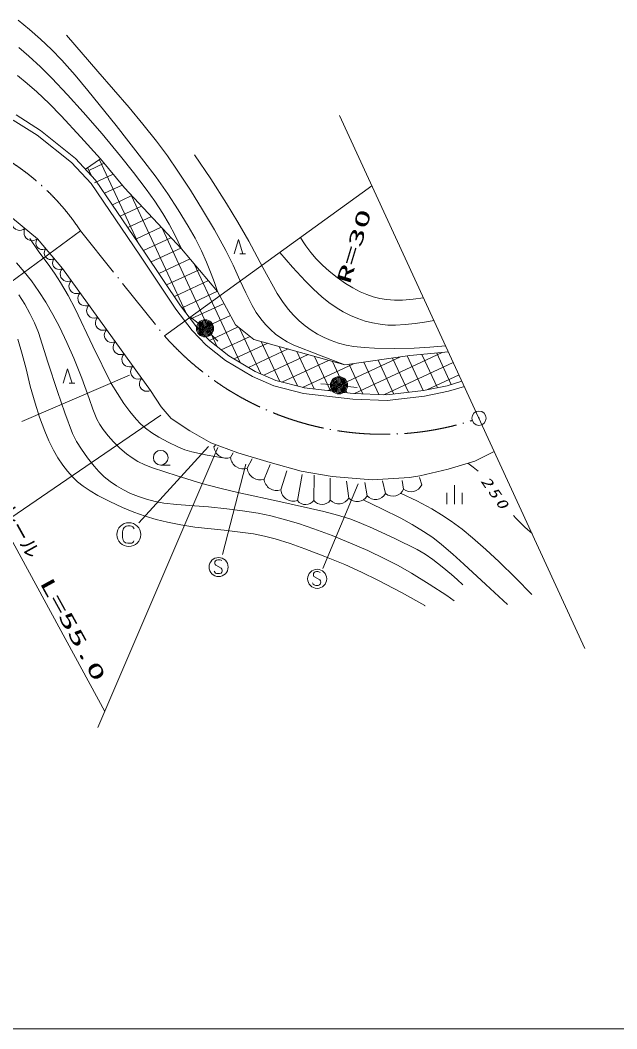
# Model space of a CAD drawing. Units: millimetres, scale not verified. Extents: x 69391 to 709391, y -64 to 359936.
# Drawn here: x 522365 to 584626, y 184936 to 290134 of the extents above; entities that cross this region are included whole.
import ezdxf
from ezdxf.enums import TextEntityAlignment as Align

# ---------------------------------------------------------------- set-up
doc = ezdxf.new("R2010")
doc.units = ezdxf.units.MM
doc.header["$LTSCALE"] = 1000
doc.linetypes.add('USER1', pattern=[7.000001, 5.508197, -0.688525, 0.114754, -0.688525])
for name, color, linetype, lineweight in [('S-SUV', 7, 'Continuous', 13), ('S-SUV-HICN', 1, 'Continuous', 13), ('S-SUV-LWCN', 7, 'Continuous', 13)]:
    doc.layers.add(name, color=color, linetype=linetype, lineweight=lineweight)
doc.styles.add('ＭＳ ゴシック', font='')
doc.styles.get('ＭＳ ゴシック').set_extended_font_data('MS Gothic')

# ---------------------------------------------------------------- blocks, each defined once
blk = doc.blocks.new('BUHIN20')
at = {"color": 7, "linetype": 'Continuous', "lineweight": 13}
blk.add_line((146, -746), (746, -746), dxfattribs=at)
blk.add_lwpolyline([(-458, -746), (0, 750), (458, -746)], dxfattribs=at)
blk = doc.blocks.new('BUHIN22')
at = {"color": 7, "linetype": 'Continuous', "lineweight": 13}
blk.add_line((0, -765), (995, -765), dxfattribs=at)
blk.add_circle((0, 0), 765, dxfattribs=at)
blk = doc.blocks.new('BUHIN23')
at = {"color": 7, "linetype": 'Continuous', "lineweight": 13}
for radius in [896, 792, 688, 580, 477, 351, 243, 140, 27]:
    blk.add_circle((0, 0), radius, dxfattribs=at)
blk = doc.blocks.new('BUHIN26')
at = {"color": 7, "linetype": 'Continuous', "lineweight": 13}
blk.add_lwpolyline([(550, 594), (500, 712), (412, 800), (294, 869), (150, 906), (-94, 906), (-288, 869), (-488, 731), (-606, 556), (-656, 306), (-656, -306), (-606, -569), (-512, -725), (-331, -856), (-106, -906), (131, -906), (312, -888), (406, -831), (494, -750), (531, -662)], dxfattribs=at)
blk.add_circle((0, 0), 1244, dxfattribs=at)
blk = doc.blocks.new('BUHIN27')
at = {"color": 7, "linetype": 'Continuous', "lineweight": 13}
blk.add_lwpolyline([(310, 645), (255, 705), (180, 740), (75, 760), (-80, 760), (-210, 725), (-320, 650), (-385, 540), (-390, 425), (-385, 350), (-345, 250), (-275, 195), (270, -120), (330, -210), (370, -335), (360, -455), (325, -550), (255, -640), (100, -685), (-130, -685), (-230, -670), (-325, -625), (-405, -550), (-475, -435)], dxfattribs=at)
blk.add_circle((0, 0), 995, dxfattribs=at)
blk = doc.blocks.new('BUHIN31')
at = {"color": 7, "linetype": 'Continuous', "lineweight": 13}
for radius in [746, 22.5]:
    blk.add_circle((0, 0), radius, dxfattribs=at)
blk = doc.blocks.new('BUHIN41')
at = {"color": 7, "linetype": 'Continuous', "lineweight": 13}
blk.add_lwpolyline([(-644, 538), (-719, 350), (-747, 160), (-740, -87), (-663, -283), (-552, -458), (-352, -624), (-161, -703), (46, -744), (290, -707), (469, -643), (644, -538)], dxfattribs=at)
blk = doc.blocks.new('BUHIN42')
at = {"color": 7, "linetype": 'Continuous', "lineweight": 13}
blk.add_lwpolyline([(-436, 519), (-522, 380), (-571, 233), (-601, 36), (-567, -131), (-504, -286), (-368, -446), (-227, -536), (-69, -598), (130, -603), (281, -578), (436, -519)], dxfattribs=at)
blk = doc.blocks.new('BUHIN43')
at = {"color": 7, "linetype": 'Continuous', "lineweight": 13}
blk.add_lwpolyline([(-459, 636), (-571, 483), (-640, 317), (-691, 92), (-666, -103), (-606, -287), (-463, -485), (-308, -600), (-130, -684), (99, -707), (276, -691), (459, -636)], dxfattribs=at)

msp = doc.modelspace()

# ---------------------------------------------------------------- linework, layer by layer
at = {"layer": 'S-SUV'}
for p, q in [((521942, 280245), (524477, 278641)), ((555702, 280196), (581302, 224600)), ((524129, 278151), (521650, 279720)), ((527727, 275282), (524129, 278151)), ((524477, 278641), (528137, 275723)), ((528137, 275723), (530237, 273460)), ((529176, 274603), (530755, 275669)), ((530755, 275669), (533268, 272637)), ((529767, 273085), (527727, 275282)), ((529766, 273968), (529400, 274754)), ((529534, 274466), (531135, 275211)), ((534598, 267054), (530628, 275583)), ((530136, 273174), (532075, 274077)), ((534850, 265618), (529767, 273085)), ((530237, 273460), (535347, 265954)), ((531173, 272085), (533015, 272942)), ((533268, 272637), (539202, 266270)), ((537421, 257208), (559078, 272863)), ((531986, 270891), (534015, 271836)), ((539685, 259593), (533956, 271898)), ((532799, 269697), (535037, 270739)), ((521581, 269494), (524157, 267341)), ((533611, 268503), (536059, 269643)), ((534424, 267309), (537080, 268546)), ((542937, 256073), (537180, 268439)), ((528675, 268151), (507091, 252385)), ((524157, 267341), (526771, 264227)), ((535237, 266116), (538102, 267450)), ((536042, 264918), (539124, 266353)), ((539202, 266270), (542970, 261852)), ((538622, 259999), (534850, 265618)), ((535347, 265954), (539110, 260348)), ((536846, 263720), (540089, 265230)), ((526771, 264227), (535960, 251501)), ((537650, 262523), (541049, 264105)), ((545314, 254432), (540526, 264717)), ((538455, 261325), (542009, 262979)), ((539273, 260134), (542968, 261854)), ((542970, 261852), (544822, 258361)), ((540316, 257772), (538622, 259999)), ((539110, 260348), (540775, 258160)), ((540157, 258973), (543638, 260593)), ((540945, 258539), (540151, 259146)), ((541083, 257832), (544307, 259332)), ((541760, 256234), (540316, 257772)), ((540775, 258160), (542166, 256678)), ((542110, 256738), (545110, 258134)), ((544822, 258361), (546756, 256839)), ((547484, 253236), (545259, 258017)), ((542296, 257356), (543003, 256649)), ((543355, 255745), (546365, 257146)), ((546756, 256839), (556254, 254171)), ((543799, 254634), (541760, 256234)), ((542166, 256678), (544139, 255130)), ((544698, 254798), (548206, 256431)), ((546182, 253917), (550313, 255840)), ((549464, 252448), (547521, 256624)), ((549644, 255528), (549377, 256103)), ((546622, 252958), (543799, 254634)), ((544139, 255130), (546896, 253492)), ((547800, 253098), (552419, 255248)), ((550246, 254236), (549644, 255528)), ((549670, 252396), (554526, 254656)), ((553050, 251678), (551233, 255581)), ((554755, 251481), (553089, 255060)), ((554518, 251509), (562041, 255011)), ((556254, 254171), (563040, 255156)), ((557239, 251203), (566399, 255467)), ((561366, 251143), (559722, 254674)), ((562894, 251326), (561234, 254893)), ((564422, 251510), (562745, 255113)), ((563040, 255156), (567060, 255528)), ((565898, 251806), (564285, 255271)), ((567354, 252143), (565832, 255414)), ((550847, 252944), (550246, 254236)), ((551811, 251820), (557134, 254299)), ((556460, 251285), (554945, 254538)), ((558129, 251164), (556700, 254235)), ((559777, 251092), (558211, 254455)), ((560326, 251068), (567563, 254437)), ((533783, 253127), (522530, 248277)), ((548845, 251987), (546622, 252958)), ((546896, 253492), (549040, 252556)), ((549040, 252556), (552065, 251786)), ((551295, 251982), (550847, 252944)), ((564817, 251586), (568159, 253142)), ((535960, 251501), (537080, 249790)), ((551917, 251204), (548845, 251987)), ((551985, 251800), (557130, 251208)), ((554733, 252120), (553736, 252197)), ((556523, 251936), (557515, 251808)), ((560629, 251054), (564469, 251515)), ((564469, 251515), (566908, 252012)), ((567053, 251429), (564565, 250923)), ((566908, 252012), (568469, 252470)), ((568722, 251919), (567053, 251429)), ((557082, 250609), (551917, 251204)), ((560652, 250453), (557082, 250609)), ((557130, 251208), (560629, 251054)), ((564565, 250923), (560652, 250453)), ((537080, 249790), (538118, 248598)), ((537055, 248942), (512572, 232233)), ((538118, 248598), (540079, 247291)), ((540079, 247291), (542270, 246061)), ((542999, 245561), (530485, 216361)), ((542029, 245658), (534753, 237703)), ((542270, 246061), (545077, 245023)), ((542578, 245638), (542732, 245792)), ((569802, 244139), (571842, 245145)), ((516904, 244300), (531207, 218046)), ((544323, 244515), (544577, 245023)), ((545077, 245023), (548460, 243985)), ((546069, 243393), (546576, 244369)), ((567034, 243293), (569802, 244139)), ((545909, 243815), (543484, 234405)), ((547814, 242270), (548460, 243793)), ((548460, 243985), (551690, 243101)), ((549560, 241147), (550190, 243139)), ((551690, 243101), (554919, 242524)), ((564069, 242601), (567034, 243293)), ((551305, 240025), (551805, 242755)), ((553016, 240044), (553035, 242678)), ((554727, 240063), (554727, 242370)), ((554919, 242524), (559110, 242178)), ((556649, 240294), (556418, 242062)), ((559110, 242178), (562993, 242447)), ((560494, 240755), (560186, 242101)), ((562377, 241217), (562224, 242139)), ((562993, 242447), (564069, 242601)), ((564261, 241678), (564031, 242447)), ((557648, 241777), (553961, 232950)), ((558571, 240525), (558341, 241909)), ((567702, 241650), (567702, 239650)), ((566902, 240855), (566902, 239655)), ((568502, 240855), (568502, 239655)), ((69391, 184936), (608391, 184936))]:
    msp.add_line(p, q, dxfattribs=at)
at = {"layer": 'S-SUV', "linetype": 'USER1'}
msp.add_line((528675, 268151), (537421, 257208), dxfattribs=at)
for centre, radius, start, end in [((507906, 254410), 24903, 33.49002, 123.09332), ((560257, 277475), 30533, 221.58879, 287.679)]:
    msp.add_arc(centre, radius, start, end, dxfattribs=at)
at = {"layer": 'S-SUV'}
for centre, radius, start, end in [((543898, 245772), 1327, 185.7966, 288.70744), ((545643, 244649), 1327, 185.7966, 288.70744), ((547389, 243527), 1327, 185.7966, 288.70744), ((549134, 242404), 1327, 185.7966, 288.70744), ((550880, 241281), 1327, 185.7966, 288.70744), ((561263, 241692), 1212, 230.63068, 336.89088), ((563146, 242154), 1212, 230.63068, 336.89088), ((552153, 240676), 1069, 217.51364, 323.77385), ((553864, 240695), 1069, 217.51364, 323.77385), ((555601, 240899), 1210, 223.71268, 329.97288), ((557524, 241130), 1210, 223.71268, 329.97288), ((559446, 241361), 1210, 223.71268, 329.97288)]:
    msp.add_arc(centre, radius, start, end, dxfattribs=at)
at = {"layer": 'S-SUV-HICN'}
for points in [[(522223, 287283), (523255, 286395), (524475, 285263), (525653, 284088), (527310, 282338), (528928, 280542), (530909, 278264), (532844, 275947), (534207, 274250), (535524, 272514), (536414, 271257), (537253, 269968), (537900, 268866), (538494, 267736), (538849, 267009), (539202, 266270)], [(564467, 261161), (563377, 261026), (562267, 260949), (561431, 260947), (560589, 261005), (559898, 261110), (559211, 261275), (558524, 261508), (557857, 261799), (557076, 262213), (556312, 262687), (555435, 263303), (554596, 263966), (553900, 264587), (553242, 265255), (552685, 265904), (552172, 266597), (551885, 267026), (551611, 267465)], [(522129, 256859), (522582, 255317), (522978, 253757), (523416, 251971), (523914, 250199), (524387, 248738), (524928, 247266), (525355, 246269), (525836, 245299), (526295, 244499), (526803, 243736), (527298, 243096), (527837, 242498), (528362, 242000), (528933, 241542), (529673, 241037), (530459, 240574), (531733, 239919), (533041, 239315), (534214, 238829), (535401, 238400), (536557, 238057), (537731, 237772), (539143, 237494), (540576, 237273), (543644, 236951), (546703, 236569), (547845, 236331), (548986, 236032), (550535, 235547), (552068, 235003), (554164, 234203), (556233, 233349), (557972, 232570), (559695, 231732), (562151, 230432), (564591, 229073), (564608, 229063), (564626, 229054)], [(570149, 243105), (569631, 243524), (569090, 243921)], [(575774, 236605), (575023, 237259), (574314, 237955), (574086, 238203), (573857, 238465)]]:
    msp.add_lwpolyline(points, dxfattribs=at)
at = {"layer": 'S-SUV-LWCN'}
for points in [[(522172, 290134), (523356, 289162), (524500, 288146), (525627, 287068), (526711, 285948), (528096, 284397), (529434, 282808), (532381, 279138), (535282, 275427), (536548, 273743), (537772, 272015), (538854, 270359), (539892, 268660), (540618, 267382), (541290, 266077), (541824, 264894), (542309, 263678), (542644, 262767), (542970, 261852)], [(527191, 288565), (530453, 284797), (533729, 281018), (535176, 279295), (536583, 277527), (537731, 275977), (538830, 274392), (540134, 272400), (541392, 270369), (542626, 268254), (543811, 266102), (544577, 264577), (545293, 263019), (545903, 261684), (546567, 260376), (546998, 259657), (547480, 258970), (547955, 258396), (548474, 257863), (549003, 257402), (549567, 256992), (550232, 256595), (550936, 256244), (553605, 255208), (556254, 254171)], [(522087, 284347), (523108, 283532), (524099, 282664), (525380, 281442), (526627, 280168), (528707, 277937), (530755, 275669)], [(540557, 276106), (542259, 273578), (543912, 271016), (545088, 269064), (546211, 267081), (547672, 264343), (549187, 261630), (549742, 260797), (550347, 260000), (550891, 259372), (551486, 258779), (552094, 258260), (552740, 257788), (553395, 257382), (554081, 257027), (554819, 256713), (555577, 256456), (556372, 256254), (557178, 256110), (558261, 255990), (559352, 255930), (561418, 255903), (563478, 255936), (565123, 256019), (566769, 256161)], [(523385, 267347), (524305, 265990), (525273, 264671), (525955, 263738), (526589, 262768), (527369, 261406), (528096, 260018), (529955, 256117), (531868, 252244), (532507, 251186), (533198, 250158), (533805, 249321), (534458, 248522), (534920, 248039), (535430, 247595), (536107, 247104), (536823, 246659), (537810, 246115), (538821, 245626), (539543, 245337), (540284, 245106), (541875, 244777), (543488, 244503)], [(549469, 265917), (550787, 264389), (552154, 262897), (552982, 262066), (553857, 261274), (554582, 260692), (555352, 260152), (556082, 259712), (556849, 259320), (557588, 259007), (558358, 258747), (559135, 258552), (559924, 258415), (560720, 258339), (561528, 258323), (562545, 258378), (563568, 258494), (564558, 258639), (565552, 258804)], [(521996, 264812), (522794, 263892), (523546, 262933), (524322, 261840), (525048, 260715), (525779, 259451), (526457, 258159), (527236, 256527), (527962, 254868), (528794, 252781), (529572, 250664), (529948, 249575), (530378, 248512), (530671, 247960), (531020, 247429), (531536, 246778), (532102, 246161), (532764, 245510), (533471, 244900), (534040, 244480), (534642, 244111), (535383, 243746), (536161, 243431), (538743, 242597), (541335, 241822), (543190, 241319), (545067, 240872), (549573, 239909), (554069, 238886), (555468, 238512), (556857, 238077), (557993, 237640), (559116, 237144), (561465, 236062), (563791, 234925), (564612, 234440), (565409, 233898), (566405, 233131), (567367, 232314), (567961, 231785), (568551, 231251)], [(522243, 261484), (522840, 260524), (523386, 259533), (523855, 258561), (524269, 257566), (525243, 254481), (526278, 251406), (527016, 249197), (527811, 247010), (528260, 246191), (528770, 245388), (529397, 244481), (530071, 243613), (530576, 243049), (531133, 242519), (531749, 242024), (532412, 241569), (533133, 241149), (533892, 240777), (534712, 240444), (535559, 240165), (536439, 239938), (537341, 239768), (538701, 239608), (540075, 239506), (542009, 239373), (543934, 239180), (545561, 238977), (547190, 238714), (548511, 238439), (549819, 238105), (551410, 237631), (552992, 237097), (554920, 236377), (556837, 235598), (558642, 234810), (560432, 233965), (561824, 233244), (563188, 232470), (565040, 231322), (566871, 230117), (567262, 229855), (567661, 229587)], [(558145, 240094), (560116, 239178), (562074, 238202), (563284, 237534), (564463, 236815), (565422, 236164), (566344, 235465), (567526, 234451), (568677, 233383), (570945, 231283), (573229, 229204)], [(562130, 240774), (563742, 239989), (565323, 239153), (566342, 238542), (567338, 237875), (568472, 237034), (569570, 236144), (570972, 234919), (572331, 233651), (574049, 231964), (575742, 230251)]]:
    msp.add_lwpolyline(points, dxfattribs=at)

# ---------------------------------------------------------------- block references
at = {"layer": 'S-SUV'}
for name, p in [('BUHIN41', (522225, 268956)), ('BUHIN41', (523513, 267879)), ('BUHIN42', (524593, 266822)), ('BUHIN20', (545143, 266503)), ('BUHIN42', (525464, 265784)), ('BUHIN42', (526336, 264746)), ('BUHIN43', (527231, 263591)), ('BUHIN43', (528150, 262318)), ('BUHIN43', (529068, 261045)), ('BUHIN43', (529987, 259773)), ('BUHIN43', (530906, 258500)), ('BUHIN23', (541660, 257992)), ('BUHIN43', (531825, 257228)), ('BUHIN43', (532744, 255955)), ('BUHIN43', (533663, 254683)), ('BUHIN20', (527319, 253014)), ('BUHIN43', (534582, 253410)), ('BUHIN43', (535500, 252138)), ('BUHIN23', (555630, 252051)), ('BUHIN31', (570241, 248620)), ('BUHIN22', (537032, 244504)), ('BUHIN26', (533703, 236480)), ('BUHIN27', (543071, 233101)), ('BUHIN27', (553360, 231872))]:
    msp.add_blockref(name, p, dxfattribs=at)

# ---------------------------------------------------------------- texts
at = {"layer": 'S-SUV', "style": 'ＭＳ ゴシック', "width": 2}
for s, rotation, p in [('R=30', 73.3, (557177, 262395)), ('L=55.0', 298.9, (523961, 231282))]:
    msp.add_text(s, height=1466, rotation=rotation, dxfattribs=at).set_placement(p, align=Align.BOTTOM_LEFT)
at = {"layer": 'S-SUV', "style": 'ＭＳ ゴシック'}
msp.add_text('ガードレール', height=1466, rotation=299.1, dxfattribs=at).set_placement((517005, 244123), align=Align.BOTTOM_LEFT)
at = {"layer": 'S-SUV', "insert": (570349, 242060), "char_height": 1100, "attachment_point": 7, "rotation": 305.2, "style": 'ＭＳ ゴシック'}
msp.add_mtext('\\T1.33;\\W1.35;\\Q15;250', dxfattribs=at)

doc.saveas('drawing.dxf')
